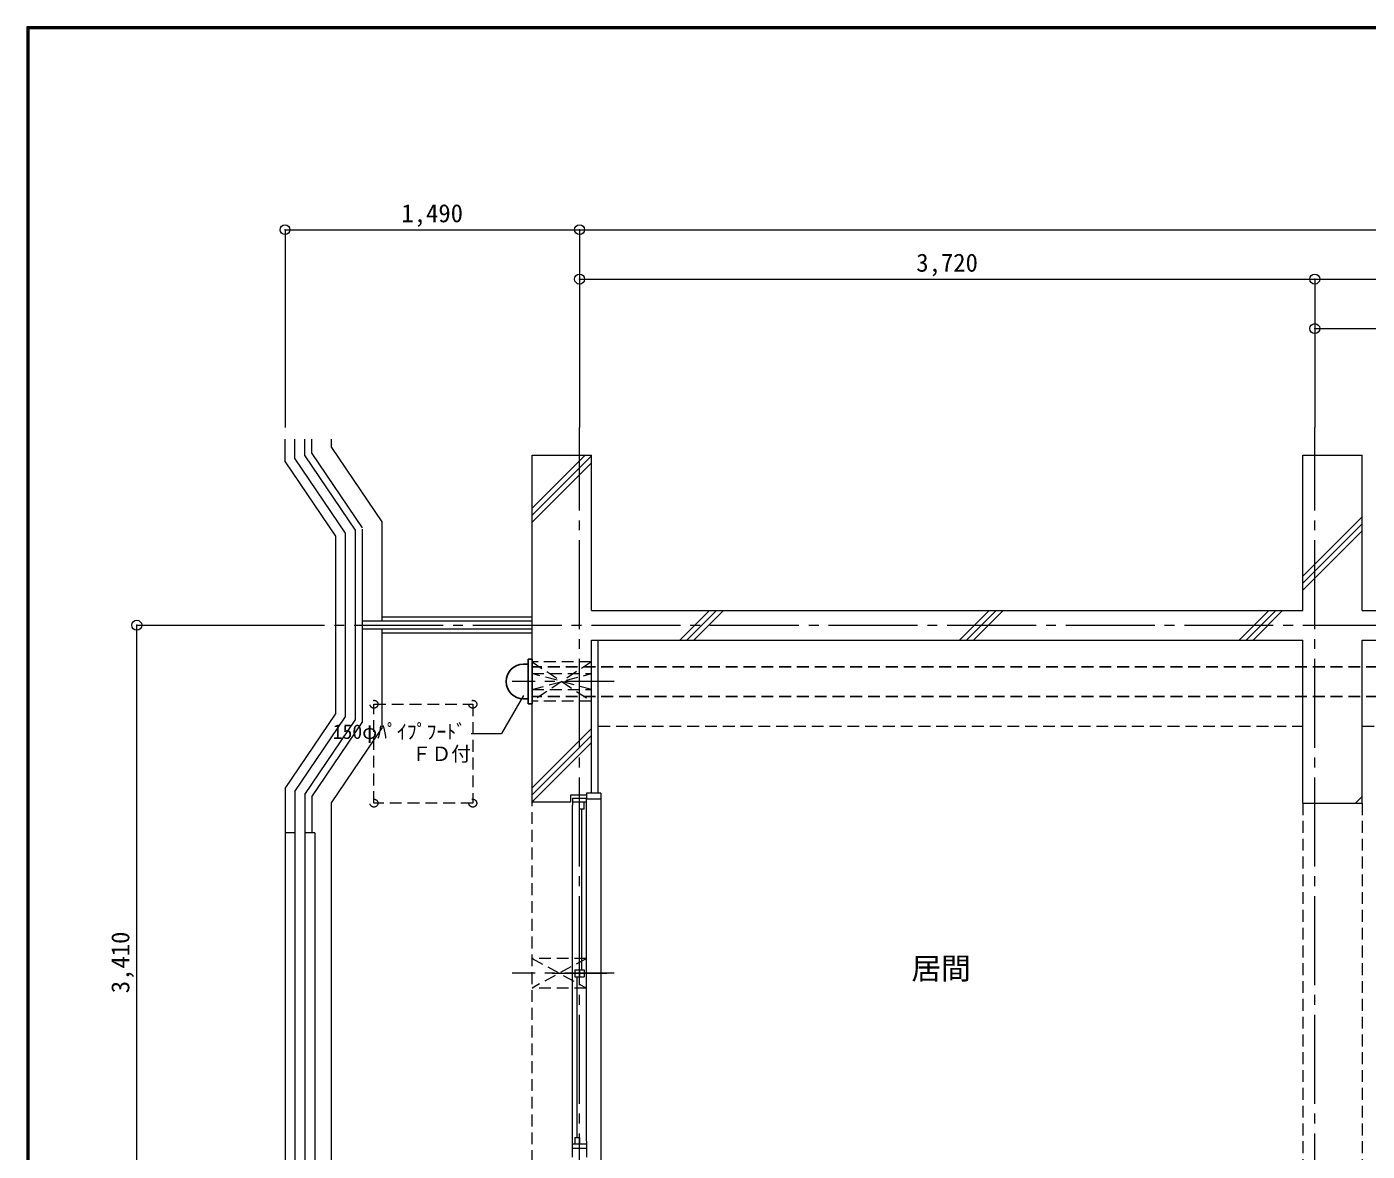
# Model space of a CAD drawing. Units: millimetres at full size, sheet at 1:50. Extents: x -9674 to 9699, y -6794 to 6791.
# Drawn here: x -9674 to -2892, y 1106 to 6791 of the extents above; entities that cross this region are included whole.
import ezdxf
from ezdxf.enums import TextEntityAlignment as Align

# ---------------------------------------------------------------- set-up
doc = ezdxf.new("R2010")
doc.units = ezdxf.units.MM
doc.header["$LTSCALE"] = 50
doc.header["$PDMODE"] = 32
doc.header["$PDSIZE"] = 50
for name, pattern in [('CHAIN1', [8, 5, -1, 1, -1]), ('CHAIN2', [12, 9, -1, 1, -1]), ('DASHED1', [1.8, 1.2, -0.6])]:
    doc.linetypes.add(name, pattern=pattern)
for name, color, linetype, lineweight in [('0-0_図面枠', 7, 'Continuous', 9), ('1-0_芯', 134, 'CHAIN2', 9), ('1-1_躯体', 134, 'Continuous', 9), ('1-3_建具', 134, 'Continuous', 9), ('1-6_ﾊﾞﾙｺﾆｰ・階段', 134, 'Continuous', 9), ('1-7_その他', 134, 'DASHED1', 9), ('1-8_ハッチ', 134, 'Continuous', 9), ('1-B_寸法', 134, 'Continuous', 9), ('1-C_梁', 134, 'DASHED1', 9), ('2-7_その他', 2, 'Continuous', 25), ('2-C', 2, 'DASHED1', 25)]:
    doc.layers.add(name, color=color, linetype=linetype, lineweight=lineweight)
doc.layers.add('1-A_文字', color=134, linetype='Continuous')
doc.styles.add('ＭＳ ゴシック', font='')
doc.styles.get('ＭＳ ゴシック').set_extended_font_data('MS Gothic')

msp = doc.modelspace()

# ---------------------------------------------------------------- linework, layer by layer
at = {"layer": '0-0_図面枠'}
for p, q in [((-9673.92, 6791.43), (-9673.92, -6793.93)), ((-9672.16, 6789.66), (-9672.16, -6792.16)), ((9697.16, 6789.66), (-9672.16, 6789.66)), ((-9670.4, 6787.9), (-9670.4, -6790.4)), ((9695.4, 6787.9), (-9670.4, 6787.9)), ((-9668.64, -6788.64), (-9668.64, 6786.14)), ((-9668.64, 6786.14), (9693.64, 6786.14)), ((-9666.87, 6784.38), (-9666.87, -6786.88)), ((9691.87, 6784.38), (-9666.87, 6784.38)), ((-9665.11, 6782.61), (-9665.11, -6785.11)), ((9690.11, 6782.61), (-9665.11, 6782.61)), ((-9663.35, 6780.85), (-9663.35, -6783.35)), ((9688.35, 6780.85), (-9663.35, 6780.85))]:
    msp.add_line(p, q, dxfattribs=at)
msp.add_lwpolyline([(9698.92, -6793.93), (9698.92, 6791.43), (-9673.92, 6791.43)], dxfattribs=at)
at = {"layer": '1-0_芯'}
for p, q in [((-6877.5, -3454.44), (-6877.5, 4765.56)), ((-3157.5, -3454.44), (-3157.5, 4765.56)), ((-8617.5, 3765.56), (8392.5, 3765.56))]:
    msp.add_line(p, q, dxfattribs=at)
at = {"layer": '1-1_躯体'}
for p, q in [((-7117.5, 2870.56), (-7117.5, 4625.56)), ((-7117.5, 4625.56), (-6817.5, 4625.56)), ((-6817.5, 3840.56), (-6817.5, 4625.56)), ((-3217.5, 3840.56), (-3217.5, 4625.56)), ((-3217.5, 4625.56), (-2917.5, 4625.56)), ((-2917.5, 3840.56), (-2917.5, 4625.56)), ((-6817.5, 3840.56), (-3217.5, 3840.56)), ((-2917.5, 3840.56), (1732.5, 3840.56)), ((-6817.5, 2915.56), (-6817.5, 3690.56)), ((-6817.5, 3690.56), (-3217.5, 3690.56)), ((-3217.5, 2865.56), (-3217.5, 3690.56)), ((-2917.5, 3690.56), (1732.5, 3690.56)), ((-2917.5, 2865.56), (-2917.5, 3690.56)), ((-6922.5, 2870.56), (-7117.5, 2870.56)), ((-6922.5, 2905.56), (-6922.5, 2870.56)), ((-6842.5, 2905.56), (-6922.5, 2905.56)), ((-3217.5, 2865.56), (-2917.5, 2865.56))]:
    msp.add_line(p, q, dxfattribs=at)
at = {"layer": '1-3_建具'}
for p, q in [((-6912.5, 2890.56), (-6912.5, 2855.56)), ((-6912.5, 2890.56), (-6842.5, 2890.56)), ((-6842.5, 2870.56), (-6912.5, 2870.56)), ((-6912.5, 1155.56), (-6912.5, 2855.56)), ((-6877.5, 2835.56), (-6877.5, 2870.56)), ((-6853.5, 2835.56), (-6853.5, 2870.56)), ((-6842.5, 2915.56), (-6842.5, 2885.56)), ((-6770.5, 2915.56), (-6842.5, 2915.56)), ((-6842.5, 2855.56), (-6842.5, 2890.56)), ((-6842.5, 1155.56), (-6842.5, 2855.56)), ((-6770.5, 2885.56), (-6770.5, -1574.44)), ((-6853.5, 2835.56), (-6877.5, 2835.56)), ((-6865.5, 2023.06), (-6865.5, 2835.56)), ((-7015.98, 2005.56), (-6739.02, 2005.56)), ((-6901.5, 2023.06), (-6853.5, 2023.06)), ((-6889.5, 1175.56), (-6889.5, 1988.06)), ((-6877.5, 2023.06), (-6877.5, 1988.06)), ((-6853.5, 2023.06), (-6853.5, 1988.06)), ((-6912.5, 1075.56), (-6912.5, 1155.56)), ((-6901.5, 1175.56), (-6877.5, 1175.56)), ((-6901.5, 1175.56), (-6901.5, 1140.56)), ((-6877.5, 1175.56), (-6877.5, 1140.56)), ((-6842.5, 1155.56), (-6842.5, 1075.56)), ((-6842.5, 1140.56), (-6912.5, 1140.56)), ((-6912.5, 1120.56), (-6842.5, 1120.56))]:
    msp.add_line(p, q, dxfattribs=at)
for points in [[(-6770.5, 2915.56), (-6770.5, 2885.56), (-6842.5, 2885.56)], [(-6901.5, 2023.06), (-6901.5, 1988.06), (-6853.5, 1988.06)]]:
    msp.add_lwpolyline(points, dxfattribs=at)
at = {"layer": '1-6_ﾊﾞﾙｺﾆｰ・階段'}
for p, q in [((-8367.5, 4591.56), (-8367.5, 4706.97)), ((-8317.5, 4606.92), (-8317.5, 4706.97)), ((-8267.5, 4622.27), (-8267.5, 4706.97)), ((-8232.5, 4633.02), (-8232.5, 4706.97)), ((-8132.5, 4663.73), (-8132.5, 4706.97)), ((-8232.5, 4633.02), (-7977.5, 4257.02)), ((-8132.5, 4663.73), (-7877.5, 4287.73)), ((-8367.5, 4591.56), (-8112.5, 4215.56)), ((-7877.5, 4287.73), (-7877.5, 3785.56)), ((-8112.5, 4215.56), (-8112.5, 3315.56)), ((-7977.5, 4251.15), (-7977.5, 3274.1)), ((-7117.5, 3805.56), (-7877.5, 3805.56)), ((-7117.5, 3785.56), (-7977.5, 3785.56)), ((-7117.5, 3745.56), (-7977.5, 3745.56)), ((-7877.5, 3745.56), (-7877.5, 3243.39)), ((-7117.5, 3725.56), (-7877.5, 3725.56)), ((-8367.5, 2939.56), (-8112.5, 3315.56)), ((-8317.5, 2924.21), (-8062.5, 3300.21)), ((-8267.5, 2908.85), (-8012.5, 3284.85)), ((-8232.5, 2898.1), (-7977.5, 3274.1)), ((-8132.5, 2867.39), (-7877.5, 3243.39)), ((-8367.5, 2939.56), (-8367.5, -2564.44)), ((-8317.5, 2924.21), (-8317.5, -2514.44)), ((-8267.5, 2908.85), (-8267.5, -2464.44)), ((-8232.5, 2898.1), (-8232.5, 2715.56)), ((-8317.5, 2715.56), (-8367.5, 2715.56)), ((-8217.5, 2715.56), (-8267.5, 2715.56)), ((-8217.5, 2715.56), (-8217.5, -454.44))]:
    msp.add_line(p, q, dxfattribs=at)
for points in [[(-8267.5, 4622.27), (-8012.5, 4246.27), (-8012.5, 3284.85)], [(-8317.5, 4606.92), (-8062.5, 4230.92), (-8062.5, 3300.21)], [(-8017.5, -2064.44), (-8132.5, -2064.44), (-8132.5, 2867.39)]]:
    msp.add_lwpolyline(points, dxfattribs=at)
at = {"layer": '1-7_その他'}
for p, q in [((-6817.5, 3580.56), (-7117.5, 3580.56)), ((-7117.5, 3580.56), (-6817.5, 3380.56)), ((-6817.5, 3580.56), (-7117.5, 3380.56)), ((-7117.5, 3520.56), (-6817.5, 3520.56)), ((-7117.5, 3440.56), (-6817.5, 3520.56)), ((-6817.5, 3440.56), (-7117.5, 3520.56)), ((-7117.5, 3440.56), (-6817.5, 3440.56)), ((-7917.5, 3365.56), (-7417.5, 3365.56)), ((-7917.5, 2865.56), (-7917.5, 3365.56)), ((-7417.5, 3365.56), (-7417.5, 2865.56)), ((-6817.5, 3380.56), (-7117.5, 3380.56)), ((-7417.5, 2865.56), (-7917.5, 2865.56)), ((-6842.5, 2080.56), (-7117.5, 2080.56)), ((-7117.5, 2080.56), (-6842.5, 1930.56)), ((-6842.5, 2080.56), (-7117.5, 1930.56)), ((-6842.5, 1930.56), (-7117.5, 1930.56))]:
    msp.add_line(p, q, dxfattribs=at)
at = {"layer": '1-7_その他', "linetype": 'CHAIN1'}
for p, q in [((-6702.5, 3480.56), (-7217.5, 3480.56)), ((-6702.5, 2005.56), (-7217.5, 2005.56))]:
    msp.add_line(p, q, dxfattribs=at)
at = {"layer": '1-7_その他'}
for centre in [(-7917.5, 3365.56), (-7417.5, 3365.56), (-7917.5, 2865.56), (-7417.5, 2865.56)]:
    msp.add_circle(centre, 20, dxfattribs=at)
at = {"layer": '1-8_ハッチ'}
for p, q in [((-7117.5, 4356.56), (-6848.5, 4625.56)), ((-7117.5, 4321.21), (-6817.5, 4621.21)), ((-7117.5, 4285.85), (-6817.5, 4585.85)), ((-3217.5, 4013.92), (-2917.5, 4313.92)), ((-3217.5, 3978.57), (-2917.5, 4278.57)), ((-3217.5, 3943.21), (-2917.5, 4243.21)), ((-6369.29, 3690.56), (-6219.29, 3840.56)), ((-6333.93, 3690.56), (-6183.93, 3840.56)), ((-6298.58, 3690.56), (-6148.58, 3840.56)), ((-4955.07, 3690.56), (-4805.07, 3840.56)), ((-4919.72, 3690.56), (-4769.72, 3840.56)), ((-4884.36, 3690.56), (-4734.36, 3840.56)), ((-3540.86, 3690.56), (-3390.86, 3840.56)), ((-3505.5, 3690.56), (-3355.5, 3840.56)), ((-3470.15, 3690.56), (-3320.15, 3840.56)), ((-6782.5, 2915.56), (-6782.5, 3690.56)), ((-7117.5, 2942.35), (-6817.5, 3242.35)), ((-7117.5, 2906.99), (-6817.5, 3206.99)), ((-7117.5, 2871.64), (-6817.5, 3171.64)), ((-2951.65, 2865.56), (-2917.5, 2899.71))]:
    msp.add_line(p, q, dxfattribs=at)
at = {"layer": '1-B_寸法'}
for p, q in [((-8367.5, 5765.56), (-8367.5, 4765.56)), ((-8367.5, 5765.56), (-6877.5, 5765.56)), ((-6877.5, 5765.56), (-6877.5, 4765.56)), ((-6877.5, 5765.56), (6622.5, 5765.56)), ((-6877.5, 5515.56), (-3157.5, 5515.56)), ((-3157.5, 5515.56), (-3157.5, 4765.56)), ((-3157.5, 5515.56), (1792.5, 5515.56)), ((-3157.5, 5265.56), (-1017.5, 5265.56)), ((-9117.5, 355.56), (-9117.5, 3765.56)), ((-9117.5, 3765.56), (-8617.5, 3765.56))]:
    msp.add_line(p, q, dxfattribs=at)
for p in [(-8367.5, 5765.56), (-6877.5, 5765.56), (-6877.5, 5515.56), (-3157.5, 5515.56), (-3157.5, 5265.56), (-9117.5, 3765.56)]:
    msp.add_point(p, dxfattribs=at)
at = {"layer": '1-C_梁'}
for p, q in [((-6782.5, 3255.56), (-3217.5, 3255.56)), ((-2917.5, 3255.56), (-1347.5, 3255.56)), ((-7117.5, -1559.44), (-7117.5, 2870.56)), ((-3217.5, 2865.56), (-3217.5, 395.56)), ((-2917.5, 2865.56), (-2917.5, 395.56))]:
    msp.add_line(p, q, dxfattribs=at)
at = {"layer": '2-7_その他'}
for p, q in [((-7161.5, 3568.06), (-7137.5, 3568.06)), ((-7137.5, 3592.93), (-7117.5, 3592.93)), ((-7137.5, 3367.93), (-7137.5, 3592.93)), ((-7137.5, 3380.43), (-7137.5, 3580.43)), ((-7117.5, 3367.93), (-7117.5, 3592.93)), ((-7161.5, 3393.06), (-7137.5, 3393.06)), ((-7137.5, 3367.93), (-7117.5, 3367.93))]:
    msp.add_line(p, q, dxfattribs=at)
at = {"layer": '2-7_その他', "color": 7, "lineweight": 9}
for p in [(-7160.8, 3409.15), (-7426.12, 3217.37)]:
    msp.add_line(p, (-7271.52, 3217.37), dxfattribs=at)
at = {"layer": '2-7_その他'}
msp.add_arc((-7161.5, 3480.56), 87.5, 90, 270, dxfattribs=at)
at = {"layer": '2-C'}
for p, q in [((-677.5, 3555.56), (-7117.5, 3555.56)), ((-677.5, 3405.56), (-7117.5, 3405.56))]:
    msp.add_line(p, q, dxfattribs=at)

# ---------------------------------------------------------------- texts
at = {"layer": '1-A_文字', "style": 'ＭＳ ゴシック'}
msp.add_text('居間', height=110, dxfattribs=at).set_placement((-5198.19, 1941.99), align=Align.BOTTOM_LEFT)
at = {"layer": '1-B_寸法', "style": 'ＭＳ ゴシック'}
for s, p in [('1,490', (-7778.75, 5775.56)), ('3,720', (-5173.75, 5525.56))]:
    msp.add_text(s, height=91.64, dxfattribs=at).set_placement(p, align=Align.BOTTOM_LEFT)
msp.add_text('3,410', height=91.64, rotation=90, dxfattribs=at).set_placement((-9127.5, 1904.31), align=Align.BOTTOM_LEFT)
at = {"layer": '2-7_その他', "color": 7, "style": 'ＭＳ ゴシック'}
for s, p in [('150φﾊﾟｲﾌﾟﾌｰﾄﾞ', (-8126.75, 3168.43)), ('ＦＤ付', (-7726.75, 3056.43))]:
    msp.add_text(s, height=73.31, dxfattribs=at).set_placement(p, align=Align.BOTTOM_LEFT)

doc.saveas('drawing.dxf')
